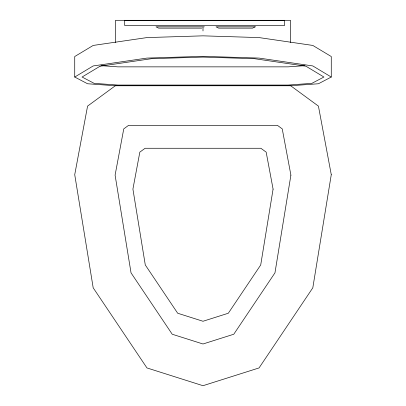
<?xml version="1.0" encoding="UTF-8"?>
<svg xmlns="http://www.w3.org/2000/svg" width="406" height="406" viewBox="0 0 406 406"><rect width="100%" height="100%" fill="white"/><g stroke="black" fill="none" stroke-linecap="round" stroke-linejoin="round"><path stroke-width="0.61" d="M74.729 77.038L93.187 65.945L146.952 58.088L203 56.348L259.048 58.088L312.813 65.945L331.271 77.038L331.271 56.53L312.813 45.436L259.048 37.585L203 35.84L146.952 37.585L93.187 45.436L74.729 56.53L74.729 77.038L87.569 83.758L115.537 85.767L290.463 85.767L318.431 83.758L331.271 77.038M304.977 65.645L288.098 66.858L117.902 66.858L101.023 65.645M204.33 26.826L156 26.826L158.634 28.131L201.696 28.131M290.463 42.488L290.463 20.3L115.537 20.3L115.537 42.488M203 27.253L203 30.937M273.086 189.105L260.713 264.961L228.314 313.239L203 321.263L177.686 313.239L145.287 264.961L132.914 189.105L139.831 152.143L145.12 148.266L260.88 148.266L266.169 152.143L273.086 189.105M290.904 175.148L274.963 272.857L233.78 334.234L203 343.989L172.22 334.234L131.036 272.857L115.096 175.148L123.759 128.885L128.56 125.358L277.44 125.358L282.241 128.885L290.904 175.148M331.271 174.676L312.813 287.813L259.048 367.937L203 385.7L146.952 367.937L93.187 287.813L74.729 174.676L87.569 106.118L115.537 85.6L290.463 85.6L318.431 106.118L331.271 174.676M100.069 66.208L82.068 77.028L94.146 83.352L117.902 85.062L288.098 85.062L311.854 83.352L323.932 77.028L305.931 66.208L254.455 58.687L203 57.089L151.545 58.687L100.069 66.208M255.222 26.826L252.588 28.131L218.661 28.131L216.028 26.826L255.222 26.826M284.56 20.3L124.703 20.3L124.703 25.522L284.56 25.522L284.56 20.3"/></g></svg>
